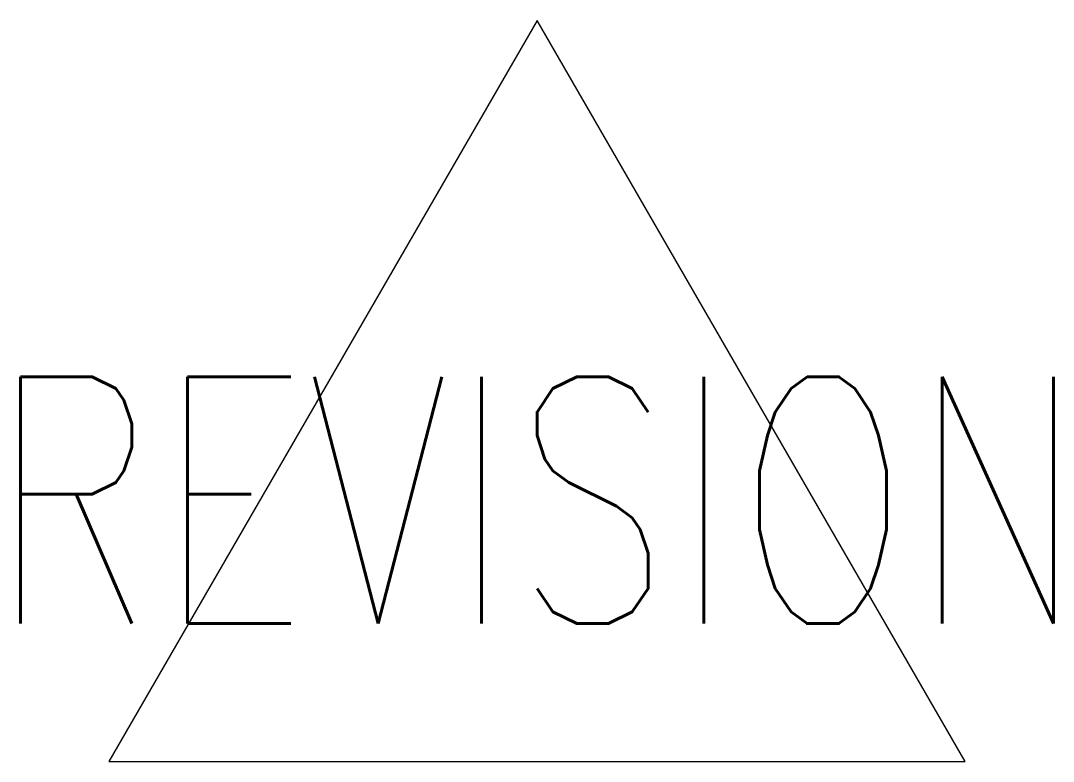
# Model space of a CAD drawing. Extents: x -0.196 to 0.196, y -0.094 to 0.188.
import ezdxf
from ezdxf.enums import TextEntityAlignment as Align

# ---------------------------------------------------------------- set-up
doc = ezdxf.new("R2010")
doc.units = 0
doc.header["$LTSCALE"] = 8
doc.header["$MEASUREMENT"] = 0
doc.layers.get('0').update_dxf_attribs({"linetype": 'CONTINUOUS'})
doc.layers.add('X-BLKA', color=4, linetype='CONTINUOUS')
doc.styles.add('BRA-ATT', font='romans.shx', dxfattribs={"width": 0.75})

msp = doc.modelspace()

# ---------------------------------------------------------------- linework, layer by layer
msp.add_lwpolyline([(0.16238, -0.09375), (0, 0.1875), (-0.16238, -0.09375)], close=True)

# ---------------------------------------------------------------- texts
at = {"layer": 'X-BLKA', "style": 'BRA-ATT', "width": 0.75}
msp.add_attdef('REVISION', text='1', height=0.09375, dxfattribs=at).set_placement((0, 0.00541), align=Align.MIDDLE)

doc.saveas('drawing.dxf')
